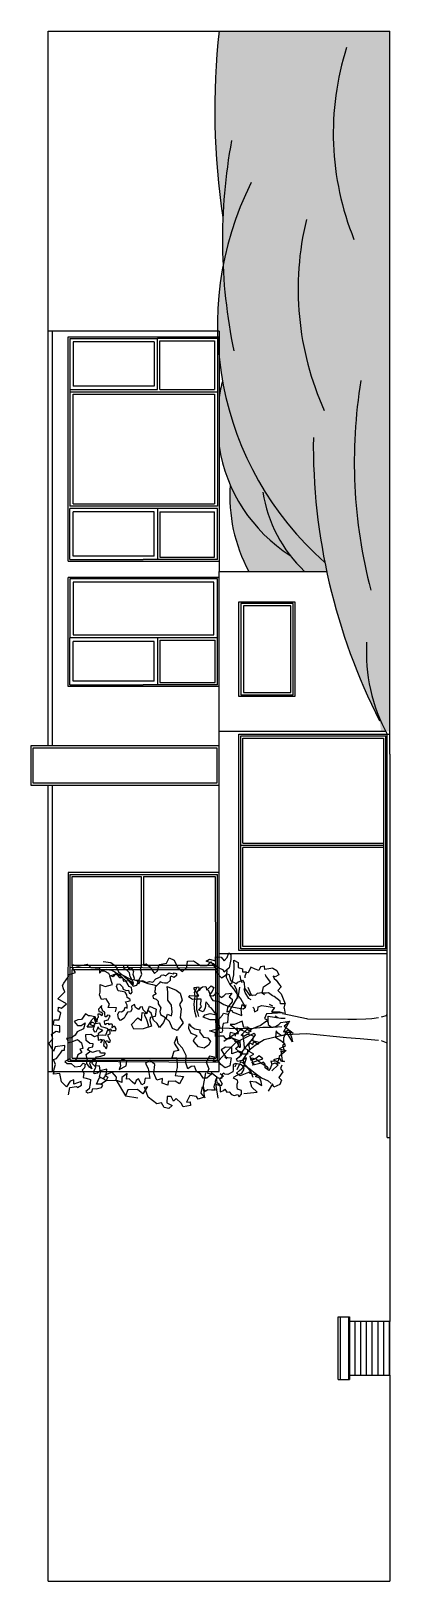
# Model space of a CAD drawing. Header units: millimetres. Extents: x 6031 to 12008, y 2 to 5193.
# Drawn here: x 11378 to 12008, y 2 to 2723 of the extents above; entities that cross this region are included whole.
import ezdxf

# ---------------------------------------------------------------- set-up
doc = ezdxf.new("R2010")
doc.units = ezdxf.units.MM
for name, color, linetype in [('A-FLOOR-STRS', 3, 'Continuous'), ('A-FURN', 9, 'Continuous'), ('A-GLAZ-FULL', 4, 'Continuous'), ('A-WALL-FULL-EXTR', 1, 'Continuous'), ('ALBERO_PRUNUS', 6, 'Continuous')]:
    doc.layers.add(name, color=color, linetype=linetype)
doc.layers.add('muro', color=8, linetype='Continuous', transparency=0.5)

msp = doc.modelspace()

# ---------------------------------------------------------------- hatches: boundary and pattern name
at = {"layer": 'muro', "ltscale": 0.1, "transparency": 33554534}
h = msp.add_hatch(dxfattribs=at)
h.set_pattern_fill('AR-CONC', color=256, scale=0.22)
h.paths.add_polyline_path([(11727.905, 1926.092, 0.14266817), (11760.217, 1774.557), (11858.183, 1774.557, -0.03797865), (11833.065, 1802.477, -0.14883832)], flags=17)
h.paths.add_polyline_path([(11714.198, 2108.472, 0.02630535), (11708.183, 2079.797), (11708.183, 1994.217, 0.21477267), (11833.065, 1802.477, 0.03797865), (11858.183, 1774.557), (11897.013, 1774.557, -0.00379285), (11893.762, 1790.399, -0.16928196)])
h.paths.add_polyline_path([(12008.183, 2722.997), (11708.183, 2722.997, 0.06511676), (11714.891, 2395.37, 0.02204655), (11715.181, 2310.865, 0.05214192), (11705.489, 2195.856), (11708.183, 2195.856), (11708.183, 2151.286, 0.18939328), (11893.762, 1790.399, 0.00379285), (11897.013, 1774.557), (12008.183, 1774.557)])
h.paths.add_polyline_path([(12008.183, 1774.557), (11897.013, 1774.557, 0.06553694), (11990.027, 1512.321, -0.00113927), (11992.753, 1493.627), (12008.183, 1493.627)])

# ---------------------------------------------------------------- linework, layer by layer
at = {"layer": 'A-FLOOR-STRS', "ltscale": 0.1}
for p, q in [((12003.183, 781.053), (12003.183, 1488.74)), ((12003.183, 1488.74), (12008.183, 1488.74)), ((12003.183, 781.053), (12008.183, 781.053))]:
    msp.add_line(p, q, dxfattribs=at)
at = {"layer": 'A-FURN', "ltscale": 0.1}
for p, q in [((11408.183, 2722.997), (12008.183, 2722.997)), ((11408.183, 2195.856), (11408.183, 2722.997)), ((12008.183, 1774.557), (12008.183, 2722.997)), ((12008.183, 1453.627), (12008.183, 1774.557)), ((12008.183, 1453.627), (12008.183, 457.833)), ((11408.183, 2.432), (11408.183, 896.874)), ((12008.183, 363.833), (12008.183, 457.833)), ((12008.183, 363.833), (12008.183, 2.432)), ((11408.183, 2.432), (12008.183, 2.432))]:
    msp.add_line(p, q, dxfattribs=at)
at = {"layer": 'A-GLAZ-FULL', "ltscale": 0.1}
for p, q in [((11446.183, 2183.436), (11600.183, 2183.436)), ((11446.183, 2183.436), (11446.183, 2086.348)), ((11452.183, 2177.436), (11452.183, 2099.848)), ((11594.183, 2177.436), (11452.183, 2177.436)), ((11594.183, 2177.436), (11594.183, 2099.848)), ((11705.183, 2183.436), (11600.183, 2183.436)), ((11600.183, 2093.848), (11600.183, 2183.436)), ((11604.183, 2093.848), (11604.183, 2179.436)), ((11604.183, 2179.436), (11700.183, 2179.436)), ((11700.183, 2179.436), (11700.183, 2093.848)), ((11705.183, 2183.436), (11705.183, 2086.348)), ((11594.183, 2099.848), (11452.183, 2099.848)), ((11446.183, 2093.848), (11600.183, 2093.848)), ((11705.183, 2089.348), (11446.183, 2089.348)), ((11446.183, 2086.348), (11446.183, 1889.248)), ((11452.183, 2085.348), (11700.183, 2085.348)), ((11452.183, 1893.248), (11452.183, 2085.348)), ((11604.183, 2093.848), (11700.183, 2093.848)), ((11700.183, 2085.348), (11700.183, 1893.248)), ((11705.183, 2086.348), (11705.183, 1889.248)), ((11705.183, 1889.248), (11446.183, 1889.248)), ((11446.183, 1795.248), (11446.183, 1884.748)), ((11600.183, 1884.748), (11446.183, 1884.748)), ((11452.183, 1893.248), (11700.183, 1893.248)), ((11594.183, 1878.748), (11452.183, 1878.748)), ((11452.183, 1801.248), (11452.183, 1878.748)), ((11594.183, 1801.248), (11594.183, 1878.748)), ((11705.183, 1884.748), (11600.183, 1884.748)), ((11600.183, 1884.748), (11600.183, 1795.248)), ((11604.183, 1878.748), (11604.183, 1799.248)), ((11604.183, 1878.748), (11700.183, 1878.748)), ((11700.183, 1799.248), (11700.183, 1878.748)), ((11705.183, 1795.248), (11705.183, 1884.748)), ((11594.183, 1801.248), (11452.183, 1801.248)), ((11604.183, 1799.248), (11700.183, 1799.248)), ((11446.183, 1795.248), (11575.183, 1795.248)), ((11705.183, 1795.248), (11575.183, 1795.248)), ((11446.183, 1761.504), (11446.183, 1657.651)), ((11705.183, 1761.504), (11446.183, 1761.504)), ((11452.183, 1755.504), (11452.183, 1662.994)), ((11699.183, 1755.504), (11452.183, 1755.504)), ((11699.183, 1663.182), (11699.183, 1755.504)), ((11705.183, 1657.651), (11705.183, 1761.504)), ((11746.183, 1718.127), (11746.183, 1558.127)), ((11838.183, 1718.127), (11746.183, 1718.127)), ((11834.183, 1714.127), (11751.183, 1714.127)), ((11751.183, 1714.127), (11751.183, 1562.127)), ((11834.183, 1562.127), (11834.183, 1714.127)), ((11838.183, 1558.127), (11838.183, 1718.127)), ((11452.183, 1662.996), (11699.183, 1663.182)), ((11705.183, 1657.651), (11446.183, 1657.651)), ((11446.183, 1575.651), (11446.183, 1657.651)), ((11594.183, 1651.651), (11452.183, 1651.651)), ((11452.183, 1581.651), (11452.183, 1651.651)), ((11594.183, 1581.651), (11594.183, 1651.651)), ((11600.183, 1657.651), (11600.183, 1575.651)), ((11604.183, 1653.651), (11604.183, 1579.651)), ((11604.183, 1653.651), (11701.183, 1653.651)), ((11701.183, 1579.651), (11701.183, 1653.651)), ((11705.183, 1575.651), (11705.183, 1657.651)), ((11594.183, 1581.651), (11452.183, 1581.651)), ((11604.183, 1579.651), (11701.183, 1579.651)), ((11446.183, 1575.651), (11575.183, 1575.651)), ((11705.183, 1575.651), (11575.183, 1575.651)), ((11746.183, 1558.127), (11838.183, 1558.127)), ((11751.183, 1562.127), (11834.183, 1562.127)), ((11746.183, 1485.628), (12000.683, 1485.635)), ((11746.183, 1111.986), (11746.183, 1485.628)), ((11750.183, 1481.628), (11996.683, 1481.635)), ((11750.183, 1297.751), (11750.183, 1481.628)), ((11996.683, 1481.635), (11996.683, 1115.993)), ((12000.683, 1111.993), (12000.683, 1485.635)), ((11378.183, 1398.746), (11378.183, 1468.924)), ((11378.183, 1468.924), (11708.183, 1468.924)), ((11382.183, 1402.746), (11382.183, 1464.924)), ((11382.183, 1464.924), (11704.183, 1464.924)), ((11704.183, 1464.924), (11704.183, 1402.746)), ((11708.183, 1398.746), (11378.183, 1398.746)), ((11704.183, 1402.746), (11382.183, 1402.746)), ((11746.183, 1293.75), (11996.683, 1293.805)), ((11750.183, 1297.751), (11996.683, 1297.751)), ((11750.183, 1115.986), (11750.183, 1289.801)), ((11996.683, 1289.801), (11750.183, 1289.801)), ((11446.18, 1242.753), (11446.18, 916.34)), ((11446.18, 1242.753), (11705.183, 1242.753)), ((11450.18, 1238.753), (11571.682, 1238.753)), ((11450.18, 1083.546), (11450.18, 1238.753)), ((11468.176, 1238.753), (11468.183, 1238.753)), ((11468.18, 1242.753), (11468.183, 1242.753)), ((11571.682, 1238.753), (11571.599, 1083.546)), ((11575.677, 1238.753), (11575.512, 1083.546)), ((11575.677, 1238.753), (11701.183, 1238.753)), ((11701.183, 1238.753), (11702.428, 920.34)), ((11705.183, 916.34), (11705.183, 1242.753)), ((11996.683, 1115.993), (11750.183, 1115.986)), ((12000.683, 1111.993), (11746.183, 1111.986)), ((11446.18, 1079.546), (11701.809, 1078.758)), ((11450.18, 1083.546), (11571.599, 1083.546)), ((11450.18, 920.34), (11450.18, 1075.546)), ((11450.18, 1075.546), (11701.821, 1075.546)), ((11575.512, 1083.546), (11701.79, 1083.546)), ((11446.18, 916.34), (11705.183, 916.34)), ((11450.18, 920.34), (11702.432, 920.34))]:
    msp.add_line(p, q, dxfattribs=at)
at = {"layer": 'A-WALL-FULL-EXTR', "ltscale": 0.1}
for p, q in [((11708.183, 2195.856), (11408.183, 2195.856)), ((11408.183, 1468.924), (11408.183, 2195.856)), ((11415.183, 2195.856), (11415.183, 1468.924)), ((11443.183, 1792.248), (11443.183, 2186.436)), ((11443.183, 2186.436), (11708.183, 2186.436)), ((11708.183, 2195.856), (11708.183, 1773.226)), ((11443.183, 1792.248), (11708.183, 1792.248)), ((11708.183, 1774.557), (11897.013, 1774.557)), ((11708.183, 896.874), (11708.183, 1774.557)), ((11708.183, 1763.499), (11443.183, 1763.546)), ((11443.183, 1572.651), (11443.183, 1763.546)), ((11743.183, 1721.127), (11841.183, 1721.127)), ((11743.183, 1555.127), (11743.183, 1721.127)), ((11841.183, 1721.127), (11841.183, 1555.127)), ((11708.183, 1572.651), (11443.183, 1572.651)), ((11841.183, 1555.127), (11743.183, 1555.127)), ((12000.795, 1493.627), (11708.183, 1493.627)), ((11743.183, 1488.627), (12003.183, 1488.627)), ((11743.183, 1108.986), (11743.183, 1488.627)), ((11408.183, 896.874), (11408.183, 1398.746)), ((11415.183, 1398.746), (11415.183, 896.874)), ((11443.183, 1245.753), (11442.819, 914.693)), ((11708.183, 1245.753), (11443.183, 1245.753)), ((11708.183, 1103.976), (11983.183, 1103.976)), ((12003.183, 1108.986), (11743.183, 1108.986)), ((11983.183, 1103.976), (12003.183, 1103.976)), ((11442.819, 914.837), (11708.183, 913.31)), ((11408.183, 896.874), (11708.183, 896.874))]:
    msp.add_line(p, q, dxfattribs=at)
at = {"layer": 'ALBERO_PRUNUS', "ltscale": 0.1}
for p, q in [((11917.183, 355.833), (11917.183, 465.833)), ((11917.183, 465.833), (11937.183, 465.833)), ((11921.183, 355.833), (11921.183, 465.833)), ((11936.183, 355.833), (11936.183, 465.833)), ((11937.183, 465.833), (11937.183, 355.833)), ((12008.183, 457.833), (11937.183, 457.833)), ((11947.183, 363.833), (11947.183, 457.833)), ((11957.183, 363.833), (11957.183, 457.833)), ((11967.183, 363.833), (11967.183, 457.833)), ((11977.183, 363.833), (11977.183, 457.833)), ((11987.183, 363.833), (11987.183, 457.833)), ((11997.183, 363.833), (11997.183, 457.833)), ((12007.183, 363.833), (12007.183, 457.833)), ((11917.183, 355.833), (11937.183, 355.833)), ((11937.183, 363.833), (12008.183, 363.833))]:
    msp.add_line(p, q, dxfattribs=at)
at = {"layer": 'muro'}
for p, q in [((11435.973, 1051.794), (11443.884, 1063.724)), ((11443.28, 1066.79), (11445.814, 1066.842)), ((11443.884, 1063.724), (11443.28, 1066.79)), ((11445.814, 1066.842), (11456.247, 1070.313)), ((11451.006, 1078.898), (11450.352, 1084.498)), ((11450.352, 1084.498), (11461.092, 1081.638)), ((11456.247, 1070.313), (11451.006, 1078.898)), ((11461.092, 1081.638), (11476.778, 1085.034)), ((11476.778, 1085.034), (11483.054, 1079.005)), ((11483.054, 1079.005), (11498.103, 1078.043)), ((11498.103, 1078.043), (11498.098, 1069.17)), ((11498.098, 1069.17), (11503.359, 1074.647)), ((11431.329, 1030.333), (11437.539, 1036.797)), ((11433.695, 1047.945), (11435.973, 1051.794)), ((11435.088, 1041.636), (11433.695, 1047.945)), ((11437.539, 1036.797), (11435.088, 1041.636)), ((11425.298, 1024.054), (11431.329, 1030.333)), ((11440.497, 1015.49), (11425.298, 1024.054)), ((11425.722, 1002.696), (11426.31, 1009.588)), ((11426.31, 1009.588), (11431.776, 1007.889)), ((11431.776, 1007.889), (11440.497, 1015.49)), ((11417.502, 978.989), (11418.6, 987.522)), ((11418.6, 987.522), (11427.842, 987.166)), ((11430.309, 999.711), (11425.722, 1002.696)), ((11427.842, 987.166), (11430.309, 999.711)), ((11780.461, 977.158), (11791.611, 985.513)), ((11791.611, 985.513), (11794.399, 982.728)), ((11794.399, 982.728), (11794.399, 993.868)), ((11794.399, 993.868), (11816.7, 990.155)), ((11816.7, 990.155), (11824.134, 990.155)), ((11829.709, 981.8), (11822.276, 976.23)), ((11825.063, 983.657), (11829.709, 981.8)), ((11409.462, 946.233), (11416.735, 953.804)), ((11414.029, 962.441), (11422.616, 967.685)), ((11416.735, 953.804), (11414.029, 962.441)), ((11418.241, 978.28), (11417.502, 978.989)), ((11428.775, 976.683), (11418.241, 978.28)), ((11422.616, 967.685), (11428.998, 965.461)), ((11428.998, 965.461), (11428.775, 976.683)), ((11736.986, 958.85), (11737.717, 963.233)), ((11737.717, 963.233), (11742.363, 963.233)), ((11742.363, 963.233), (11739.575, 973.445)), ((11739.575, 973.445), (11746.08, 970.66)), ((11746.08, 970.66), (11753.514, 966.947)), ((11753.514, 966.947), (11760.947, 963.233)), ((11760.947, 966.947), (11765.593, 971.588)), ((11760.947, 963.233), (11760.947, 966.947)), ((11765.593, 971.588), (11776.744, 976.23)), ((11776.744, 976.23), (11780.461, 977.158)), ((11808.337, 967.875), (11807.408, 956.735)), ((11807.408, 956.735), (11818.559, 950.237)), ((11811.125, 964.162), (11808.337, 967.875)), ((11817.629, 959.52), (11811.125, 964.162)), ((11824.134, 960.449), (11817.629, 959.52)), ((11822.276, 976.23), (11838.072, 964.162)), ((11838.072, 964.162), (11824.134, 966.018)), ((11824.134, 966.018), (11824.134, 960.449)), ((11417.714, 931.914), (11409.462, 946.233)), ((11420.629, 940.121), (11417.714, 931.914)), ((11437.607, 942.277), (11420.629, 940.121)), ((11423.026, 919.709), (11429.902, 929.083)), ((11429.902, 929.083), (11433.421, 934.224)), ((11433.421, 934.224), (11437.041, 934.298)), ((11437.041, 934.298), (11437.607, 942.277)), ((11743.292, 947.452), (11735.316, 949.444)), ((11736.788, 937.24), (11742.363, 940.954)), ((11742.363, 932.599), (11736.788, 937.24)), ((11738.646, 918.674), (11747.009, 925.172)), ((11742.363, 940.954), (11743.292, 947.452)), ((11749.797, 929.814), (11742.363, 932.599)), ((11747.009, 925.172), (11749.797, 929.814)), ((11824.134, 940.954), (11813.913, 936.312)), ((11813.913, 936.312), (11825.992, 933.527)), ((11825.992, 933.527), (11813.913, 923.315)), ((11818.559, 950.237), (11823.205, 945.595)), ((11823.205, 945.595), (11824.134, 940.954)), ((11417.419, 892.071), (11419.042, 901.52)), ((11417.455, 917.604), (11423.026, 919.709)), ((11421.432, 908.812), (11417.455, 917.604)), ((11419.042, 901.52), (11421.432, 908.812)), ((11740.504, 914.032), (11738.646, 918.674)), ((11738.646, 893.609), (11744.221, 898.25)), ((11748.867, 915.889), (11740.504, 914.032)), ((11744.221, 898.25), (11751.655, 904.749)), ((11756.301, 920.53), (11748.867, 915.889)), ((11751.655, 904.749), (11756.301, 920.53)), ((11802.762, 914.032), (11799.045, 914.96)), ((11799.045, 914.96), (11800.904, 909.39)), ((11812.054, 908.462), (11800.724, 897.621)), ((11800.904, 909.39), (11806.479, 912.175)), ((11812.054, 914.96), (11802.762, 914.032)), ((11806.479, 912.175), (11812.054, 908.462)), ((11813.913, 923.315), (11812.054, 914.96)), ((11818.559, 907.534), (11815.771, 901.964)), ((11815.771, 901.964), (11820.417, 896.394)), ((11428.62, 893.385), (11417.419, 892.071)), ((11431.449, 878.594), (11428.62, 893.385)), ((11440.31, 870.083), (11431.449, 878.594)), ((11446.823, 879.45), (11440.31, 870.083)), ((11453.289, 882.116), (11446.823, 879.45)), ((11453.44, 874.514), (11453.289, 882.116)), ((11466.385, 879.122), (11453.44, 874.514)), ((11459.716, 868.484), (11467.062, 872.436)), ((11467.062, 872.436), (11466.385, 879.122)), ((11745.151, 888.967), (11738.646, 893.609)), ((11762.806, 896.394), (11745.151, 888.967)), ((11761.876, 893.609), (11762.806, 896.394)), ((11775.815, 889.895), (11761.876, 893.609)), ((11765.593, 869.472), (11762.806, 879.684)), ((11762.806, 879.684), (11773.027, 878.755)), ((11772.098, 888.039), (11775.815, 889.895)), ((11779.532, 885.254), (11772.098, 888.039)), ((11773.027, 878.755), (11783.248, 872.257)), ((11782.319, 878.755), (11779.532, 885.254)), ((11783.248, 872.257), (11782.319, 878.755)), ((11801.833, 875.042), (11794.399, 862.045)), ((11804.62, 869.472), (11801.833, 875.042)), ((11814.842, 874.114), (11804.62, 869.472)), ((11820.417, 896.394), (11812.983, 886.182)), ((11812.983, 886.182), (11817.629, 881.54)), ((11817.629, 881.54), (11814.842, 874.114)), ((11444.195, 855.915), (11446.299, 868.452)), ((11446.299, 868.452), (11458.209, 870.504)), ((11458.209, 870.504), (11458.209, 870.504)), ((11458.209, 870.504), (11459.716, 868.484)), ((11751.655, 858.332), (11774.885, 860.189)), ((11774.885, 860.189), (11765.593, 869.472))]:
    msp.add_line(p, q, dxfattribs=at)
at = {"layer": 'muro', "ltscale": 0.1}
for p, q in [((11741.694, 1087.864), (11741.694, 1079.252)), ((11741.694, 1079.252), (11749.594, 1077.145)), ((11749.594, 1077.145), (11749.594, 1071.922)), ((11749.594, 1071.922), (11755.95, 1071.922)), ((11755.95, 1071.922), (11755.827, 1070.429)), ((11759.474, 1070.13), (11756.103, 1070.406)), ((11763.723, 1079.938), (11759.474, 1070.13)), ((11771.559, 1076.543), (11763.723, 1079.938)), ((11778.13, 1073.696), (11771.559, 1076.543)), ((11781.117, 1080.591), (11778.13, 1073.696)), ((11787.714, 1081.533), (11781.117, 1080.591)), ((11788.512, 1075.94), (11787.714, 1081.533)), ((11802.556, 1077.945), (11788.512, 1075.94)), ((11788.512, 1075.94), (11788.512, 1075.94)), ((11822.706, 1007.949), (11824.46, 1015.484)), ((11822.706, 1007.949), (11824.46, 997.436)), ((11418.231, 896.874), (11417.419, 892.071)), ((11499.933, 874.252), (11509.916, 880.918)), ((11504.416, 872.502), (11499.933, 874.252)), ((11501.804, 868.845), (11504.416, 872.502)), ((11509.916, 880.918), (11527.654, 881.278)), ((11527.654, 881.278), (11544.002, 853.794)), ((11477.681, 859.382), (11484.929, 861.293)), ((11484.929, 861.293), (11486.584, 866.772)), ((11486.584, 866.772), (11492.419, 866.43)), ((11492.419, 866.43), (11501.804, 868.845))]:
    msp.add_line(p, q, dxfattribs=at)
at = {"layer": 'muro'}
for points in [[(11526.451, 1001.267), (11528.481, 1008.229), (11513.307, 1009.279), (11516.091, 1014.957), (11510.374, 1024.062), (11501.745, 1022.875), (11498.418, 1031.063), (11499.548, 1036.004), (11499.495, 1049.572), (11508.269, 1045.712), (11521.235, 1049.622), (11516.24, 1064.319), (11529.665, 1069.424), (11538.826, 1061.576), (11540.575, 1055.42), (11549.204, 1056.607), (11557.665, 1046.504), (11563.822, 1048.255), (11566.471, 1054.15), (11572.66, 1067.407), (11570.417, 1076.275), (11572.763, 1084.096), (11580.333, 1085.524), (11586.722, 1080.166), (11594.859, 1068.652), (11600.387, 1073.332), (11602.89, 1084.274), (11615.75, 1086.909), (11620.481, 1096.228), (11629.255, 1092.367), (11635.769, 1078.624), (11643.761, 1072.157), (11651.916, 1079.394), (11653.007, 1090.658), (11663.456, 1090.872), (11675.74, 1082.868), (11687.247, 1082.841), (11693.885, 1089.125), (11705.749, 1073.603), (11703.121, 1071.046), (11712.368, 1061.135), (11716.922, 1063.995), (11722.369, 1068.322), (11725.249, 1067.108), (11725.657, 1066.458), (11728.011, 1056.45), (11738.933, 1050.614), (11741.207, 1053.251), (11749.342, 1057.15), (11752.201, 1052.598), (11753.142, 1042.913), (11762.233, 1029.881), (11764.618, 1031.379), (11772.137, 1030.962), (11775.416, 1033.928), (11782.849, 1035.573), (11787.967, 1032.134)], [(11504.604, 1090.061), (11518.568, 1088.141), (11527.06, 1081.685), (11531.591, 1071.903), (11538.332, 1066.629), (11554.087, 1058.471), (11565.781, 1057.209), (11574.008, 1054.694), (11583.041, 1051.033), (11591.249, 1049.294), (11597.902, 1047.517), (11598.67, 1047.068)], [(11689.242, 1039.913), (11691.157, 1033.914), (11694.479, 1025.444), (11697.305, 1021.239), (11707.844, 1019.559), (11716.605, 1014.541), (11724.376, 1011.42), (11739.994, 1008.701), (11750.543, 1006.633), (11754.738, 1009.848), (11746.21, 1024.407), (11740.984, 1031.274), (11734.107, 1041.987), (11726.909, 1049.971), (11731.115, 1052.798), (11733.882, 1066.473), (11734.658, 1082.043), (11734.017, 1092.135), (11741.694, 1087.864)], [(11726.909, 1049.971), (11721.237, 1061.789), (11722.369, 1074.179)], [(11748.661, 1052.132), (11746.529, 1058.237), (11745.212, 1065.077)], [(11756.103, 1070.406), (11755.95, 1070.136), (11753.376, 1064.24), (11753.589, 1061.317)], [(11802.556, 1077.945), (11809.607, 1074.024), (11813.32, 1066.59), (11806.822, 1062.874), (11803.109, 1063.803), (11804.965, 1060.086), (11808.679, 1057.298), (11814.249, 1048.935), (11817.034, 1045.218), (11811.464, 1038.714), (11817.034, 1033.139), (11824.46, 1015.484), (11816.105, 1015.484), (11815.177, 1020.13), (11804.965, 1028.493), (11802.18, 1029.422), (11794.754, 1034.997), (11791.04, 1034.068), (11783.614, 1034.068), (11786.399, 1045.218), (11798.467, 1053.581), (11793.825, 1060.086), (11790.112, 1064.732), (11789.793, 1066.97)], [(11814.97, 911.428), (11804.741, 910.499), (11801.028, 909.57), (11798.243, 903.065), (11795.458, 898.419), (11788.96, 903.065), (11788.96, 909.57), (11786.175, 913.286), (11779.676, 910.499), (11770.393, 908.64), (11765.751, 912.357), (11785.246, 918.862), (11778.748, 924.437), (11772.25, 918.862), (11764.823, 916.074), (11762.966, 923.508), (11769.465, 927.225), (11761.11, 931.871), (11762.038, 936.517), (11760.181, 943.021), (11762.038, 946.738), (11767.608, 943.951), (11769.465, 949.526), (11776.891, 944.88), (11778.748, 947.667), (11766.68, 950.455), (11769.465, 957.889), (11764.823, 960.676), (11757.396, 961.606), (11751.826, 957.889), (11747.185, 960.676), (11757.396, 970.898), (11764.823, 967.181), (11762.038, 971.827), (11757.396, 974.615), (11751.826, 973.686), (11749.041, 984.836), (11735.116, 979.261), (11727.69, 979.261), (11734.188, 974.615), (11742.543, 966.252), (11736.973, 962.535), (11727.69, 965.323), (11726.761, 958.818), (11730.475, 956.03), (11744.4, 950.455), (11745.328, 941.163), (11744.4, 938.375), (11739.758, 947.667), (11731.403, 955.101), (11726.761, 954.172), (11720.263, 954.172), (11716.55, 958.818), (11710.052, 958.818), (11701.697, 957.889), (11701.697, 964.393), (11691.485, 968.11), (11710.052, 972.756), (11708.195, 978.332), (11702.625, 982.048), (11702.625, 987.624), (11692.413, 987.624), (11680.345, 992.27), (11684.058, 995.987), (11692.413, 998.774), (11703.553, 995.987), (11695.198, 1008.066), (11690.557, 1009.925), (11690.557, 1012.713), (11684.987, 1019.217), (11684.058, 1008.066), (11680.345, 1001.562), (11672.918, 1004.35), (11677.56, 1010.854), (11675.703, 1014.571), (11676.632, 1020.146), (11676.632, 1023.863), (11671.062, 1023.863), (11661.778, 1022.934), (11654.352, 1027.58), (11657.137, 1030.368), (11667.348, 1029.438), (11672.918, 1029.438), (11669.205, 1035.014), (11664.563, 1041.518), (11664.563, 1044.306), (11671.99, 1045.235), (11673.847, 1038.731), (11676.632, 1043.377), (11679.417, 1045.235), (11684.987, 1046.164), (11686.843, 1039.66), (11690.557, 1043.377), (11694.27, 1047.094), (11698.912, 1044.306), (11696.127, 1036.872), (11692.413, 1033.155), (11691.485, 1030.368), (11697.055, 1029.438), (11701.697, 1032.226), (11701.697, 1035.014), (11706.338, 1035.014), (11708.195, 1030.368), (11711.908, 1026.651), (11716.55, 1029.438), (11720.263, 1033.155), (11730.475, 1034.085), (11725.833, 1027.58), (11731.403, 1023.863), (11731.403, 1019.217), (11723.048, 1008.996), (11722.12, 1001.562), (11730.475, 1004.35), (11731.403, 1001.562), (11748.113, 995.057), (11747.185, 1006.208), (11749.041, 1014.571), (11754.611, 1008.996), (11755.606, 1013.475)], [(11668.536, 991.477), (11665.676, 1002.205), (11664.587, 1014.618), (11666.17, 1029.042), (11665.218, 1036.015), (11670.054, 1044.993)], [(11673.079, 1041.42), (11669.491, 1036.122), (11669.618, 1031.072), (11668.385, 1018.212), (11668.696, 1005.779), (11670.396, 999.99), (11672.217, 993.114)], [(11744.07, 1044.76), (11741.617, 1029.753), (11728.974, 1007.591), (11723.869, 995.127)], [(11740.981, 1024.693), (11739.164, 1039.699), (11735.012, 1048.076)], [(11764.833, 1022.258), (11760.585, 1024.767), (11754.106, 1035.102), (11752.022, 1041.857)], [(11758.592, 1044.621), (11763.887, 1032.625), (11766.939, 1029.308)], [(11767.675, 1009.559), (11769.465, 1008.066), (11770.393, 1001.562), (11775.963, 1004.35), (11776.891, 1009.925), (11783.39, 1012.713), (11805.67, 1008.996), (11800.1, 1001.562), (11814.025, 1001.562), (11820.523, 999.704), (11791.745, 997.845), (11788.031, 989.482), (11793.601, 986.695), (11794.53, 979.261), (11800.1, 974.615), (11807.526, 975.544), (11813.096, 979.261), (11816.81, 982.978), (11831.663, 984.836), (11821.451, 966.252), (11829.806, 969.039), (11832.591, 964.393), (11835.376, 956.96), (11837.233, 948.597), (11826.093, 967.181), (11821.451, 955.101), (11821.451, 947.667), (11822.38, 943.951), (11819.595, 942.092), (11821.451, 938.375), (11822.38, 930.012), (11816.81, 932.8), (11818.666, 915.145), (11823.308, 914.216), (11817.738, 914.216), (11814.953, 919.791), (11809.383, 918.862), (11803.76, 917.192), (11814.97, 911.428)], [(11796.013, 1014.868), (11802.03, 1012.045)], [(11444.401, 947.9), (11449.749, 948.929), (11459.645, 952.657), (11466.507, 946.968), (11469.387, 937.133), (11463.588, 935.635), (11467.221, 930.34), (11460.632, 926.142), (11458.016, 918.88), (11452.663, 914.246), (11444.993, 918.155), (11437.782, 914.404), (11441.456, 910.874), (11448.662, 911.021), (11455.152, 904.787), (11465.021, 905.984), (11469.514, 911.444), (11473.077, 909.675), (11472.282, 903.37), (11467.924, 898.834), (11471.166, 893.915), (11469.939, 886.221), (11474.948, 885.018), (11482.659, 882.874), (11481.883, 875.649), (11480.223, 866.566), (11474.494, 861.542), (11477.681, 859.382), (11484.929, 861.293), (11486.584, 866.772), (11492.419, 866.43), (11501.804, 868.845), (11504.416, 872.502), (11499.933, 874.252), (11493.178, 874.575), (11495.38, 879.528), (11498.312, 886.336), (11506.006, 885.112), (11509.951, 891.097), (11511.067, 900.553), (11506.639, 899.543), (11499.391, 897.632), (11495.093, 893.94), (11489.216, 892.517), (11488.677, 896.494), (11491.666, 904.301), (11485.162, 911.301), (11488.284, 916.273), (11493.15, 922.277), (11500.788, 923.812), (11507.883, 925.72), (11508.279, 928.949), (11500.231, 928.709), (11498.769, 932.821), (11492.876, 932.164), (11486.251, 929.806), (11477.568, 934.538), (11480.63, 938.665), (11486.429, 940.163), (11487.242, 945.548), (11481.407, 945.89), (11474.936, 951.203), (11474.347, 961.545), (11482.923, 962.179), (11489.674, 958.251), (11495.923, 960.219), (11503.189, 961.21), (11509.494, 960.417), (11512.05, 966.835), (11513.333, 971.769), (11508.321, 973.125), (11501.532, 975.134), (11498.722, 981.443), (11490.615, 980.358), (11485.749, 974.354), (11476.778, 974.248), (11482.885, 983.422), (11485.105, 987.455), (11489.914, 992.461), (11482.202, 994.605), (11479.067, 994.158), (11474.081, 998.045), (11466.995, 988.008), (11460.258, 987.411), (11454.027, 984.524), (11459.611, 977.505), (11466.367, 977.182), (11473.015, 982.225), (11470.547, 971.361), (11459.299, 966.225), (11455.804, 960.709), (11449.155, 955.665), (11440.206, 954.487), (11443.183, 949.812)], [(11577.891, 999.222), (11577.35, 995.681), (11581.041, 987.998), (11583.615, 978.344), (11582.991, 974.051)], [(11707.382, 976.309), (11706.148, 986.192), (11709.85, 990.516), (11714.17, 995.457), (11716.022, 999.164), (11724.044, 997.311), (11722.81, 981.868), (11715.404, 981.25), (11713.553, 972.603), (11714.17, 968.279), (11712.319, 964.573), (11708.616, 965.808), (11707.999, 971.985), (11708.616, 977.544)], [(11811.201, 990.658), (11806.594, 993.709)], [(11819.488, 998.673), (11820.34, 998.273), (11861.681, 989.867), (11863.599, 989.438), (11934.458, 988.351), (11934.458, 988.351), (11949.683, 988.514), (11965.603, 989.301), (11976.481, 989.574), (11988.183, 991.499)], [(11993.183, 992.585), (12002.007, 994.878), (12003.183, 998.166)], [(11749.121, 962.547), (11751.794, 946.486), (11752.151, 937.621), (11758.356, 935.211), (11757.975, 927.055), (11748.016, 927.034), (11741.584, 931.793), (11730.434, 927.945), (11730.765, 938.635), (11719.521, 939.494), (11711.643, 934.988), (11721.741, 918.896), (11718.603, 921.911), (11729.314, 920.498), (11727.054, 906.691), (11719.155, 903.271), (11711.43, 909.271), (11706.417, 915.507), (11698.659, 914.082), (11699.956, 921.713), (11691.594, 923.354), (11685.819, 913.278), (11690.401, 901.42), (11687.279, 894.476), (11694.932, 892.096), (11686.92, 885.234), (11680.588, 884.924), (11675.369, 892.424), (11668.405, 896.628), (11665.322, 905.981), (11658.99, 905.672), (11653.462, 901.395), (11649.995, 911.827), (11650.46, 924.874), (11644.055, 937.419), (11636.28, 945.953), (11634.232, 957.862), (11629.387, 946.537), (11637.795, 933.49), (11628.951, 932.043), (11625.554, 920.747), (11634.242, 920.923), (11634.588, 903.547), (11631.241, 889.718), (11645.58, 888.017), (11638.961, 874.845), (11631.443, 879.581), (11618.773, 879.324), (11618.363, 872.616), (11608.155, 876.031), (11608.898, 884.194), (11598.812, 881.454), (11593.677, 893.844), (11595.731, 908.915), (11586.892, 916.341), (11578.859, 910.565), (11583.922, 901.795), (11586.986, 884.293), (11578.646, 884.848), (11577.023, 875.399), (11572.715, 873.501), (11566.891, 884.066), (11562.612, 880.72), (11560.2, 874.514), (11555.77, 878.77), (11550.601, 883.736), (11545.718, 883.455), (11546.787, 893.436), (11537.512, 886.367), (11537.684, 877.679), (11527.654, 881.278), (11528.085, 886.9), (11520.488, 895.619), (11507.919, 890.294), (11513.243, 886.599), (11509.916, 880.918), (11498.195, 887.561), (11499.868, 894.476), (11498.353, 906.94), (11491.489, 906.076), (11493.666, 914.993), (11488.15, 919.227), (11480.699, 911.47), (11484.698, 901.592), (11480.962, 904.546), (11475.949, 910.782), (11476.734, 917.123), (11477.144, 916.701), (11475.185, 926.682), (11481.534, 932.011), (11481.534, 932.011), (11481.534, 932.011), (11481.534, 932.011), (11481.534, 932.011), (11481.534, 932.011), (11481.534, 932.011)], [(11818.593, 974.904), (11803.072, 973.738), (11785.19, 973.679), (11768.513, 972.095), (11744.814, 971.501), (11708.633, 972.539), (11702.942, 972.469)], [(11744.273, 921.503), (11747.428, 929.192), (11756.072, 941.071), (11766.649, 953.387), (11772.282, 961.304), (11769.116, 963.557), (11737.637, 947.607), (11722.835, 933.241), (11708.604, 916.609)], [(11716.616, 950.203), (11727.671, 957.465), (11740.696, 965.178), (11746.018, 969.976), (11750.197, 971.636)], [(11988.183, 951.269), (11974.89, 952.444), (11955.794, 954.298), (11931.973, 955.864), (11931.973, 955.864), (11862.243, 963.01), (11824.188, 961.28), (11787.483, 952.196), (11771.797, 942.085), (11759.977, 932.847), (11749.857, 917.821), (11753.228, 907.409), (11762.727, 900.649), (11771.45, 893.87), (11782.931, 885.604), (11794.344, 880.059), (11799.509, 875.852)], [(12003.183, 946.513), (12002.232, 947.297), (11993.183, 950.52)], [(12008.186, 942.392), (12008.183, 942.395)], [(11736.702, 904.927), (11736.755, 905.21), (11738.969, 909.929)], [(11744.406, 910.548), (11739.291, 899.913)], [(11767.844, 886.415), (11763.796, 896.557), (11757.754, 904.958), (11749.799, 912.146), (11745.875, 913.602), (11744.944, 911.666)], [(11795.097, 901.246), (11793.437, 904.389), (11781.606, 911.09), (11773.263, 918.267), (11765.055, 920.006), (11767.688, 908.02), (11768.323, 907.216)], [(11709.93, 893.222), (11715.732, 888.227), (11708.93, 883.369), (11713.665, 875.033), (11711.536, 870.834), (11700.335, 875.313), (11699.147, 870.012), (11701.216, 863.684), (11695.091, 864.167), (11687.946, 864.73), (11684.347, 861.418), (11678.846, 869.814), (11676.155, 858.467), (11681.796, 851.857), (11671.757, 848.282), (11668.527, 852.903), (11657.124, 854.83), (11650.779, 842.743), (11657.239, 843.261), (11658.267, 836.758), (11644.991, 834.466), (11641.902, 840.874), (11632.828, 849.552), (11628.068, 844.533), (11624.098, 852.809), (11617.148, 852.586), (11616.303, 841.864), (11625.658, 836.76), (11619.876, 831.821), (11612.046, 833.466), (11607.311, 841.802), (11599.199, 839.873), (11583.876, 851.799), (11577.149, 868.922), (11582.649, 870.286), (11574.457, 857.575), (11564.936, 865.269), (11547.989, 864.77), (11544.002, 853.794), (11565.741, 850.623)], [(11684.024, 849.765), (11682.722, 852.576), (11680.681, 871.962), (11684.927, 894.154)], [(11694.106, 894.93), (11704.4, 887.329), (11701.107, 879.083), (11706.111, 850.051)]]:
    msp.add_lwpolyline(points, dxfattribs=at)
for points in [[(11701.733, 1098.209), (11711.86, 1097.244), (11716.983, 1091.071), (11722.508, 1096.822), (11725.325, 1104.966), (11728.579, 1101.84), (11728.753, 1093.118), (11725.954, 1078.698), (11717.381, 1071.076), (11715.273, 1075.396), (11707.777, 1077.797), (11698.258, 1085.69), (11685.715, 1090.436), (11691.29, 1093.635), (11701.881, 1090.764)], [(11503.641, 1075.748), (11510.682, 1076.177), (11516.094, 1074.911), (11519.487, 1074.35), (11525.555, 1071.779), (11531.092, 1067.135), (11533.433, 1067.584), (11539.546, 1065.644), (11542.598, 1062.039), (11549.451, 1057.478), (11553.235, 1054.517), (11557.703, 1048.877), (11557.974, 1052.55), (11555.173, 1057.938), (11552.024, 1063.548), (11551.216, 1069.606), (11545.023, 1075.556), (11541.954, 1077.155), (11540.517, 1083.144), (11546.881, 1082.986), (11549.401, 1077.306), (11554.422, 1078.44), (11558.216, 1072.098), (11556.642, 1067.653), (11559.131, 1060.655), (11558.891, 1058.3), (11564.272, 1055.716), (11567.466, 1050.737), (11570.008, 1055.488), (11573.712, 1056.538), (11580.888, 1053.015), (11586.246, 1054.499), (11591.995, 1053.585), (11597.273, 1059.079), (11601.242, 1061.222), (11606.238, 1063.616), (11606.534, 1066.029), (11610.544, 1066.111), (11614.932, 1064.48), (11617.908, 1067.578), (11620.897, 1069.989), (11628.327, 1068.133), (11629.382, 1069.817), (11633.42, 1068.523), (11633.486, 1065.201), (11629.486, 1061.738), (11624.397, 1064.042), (11622.42, 1062.569), (11622.459, 1060.621), (11622.202, 1056.261), (11617.249, 1051.69), (11612.201, 1051.931), (11608.806, 1052.607), (11605.05, 1054.193), (11603.098, 1051.46), (11599.786, 1048.012), (11596.178, 1044.958), (11596.216, 1040.202), (11594.965, 1036.796), (11597.795, 1032.841), (11591.732, 1029.337), (11592.836, 1025.692), (11597.925, 1023.388), (11601.372, 1020.076), (11601.466, 1015.379), (11606.017, 1008.422), (11604.075, 1002.308), (11605.557, 996.951), (11614.372, 991.742), (11610.885, 982.617), (11603.95, 973.994), (11599.455, 981.009), (11593.262, 986.958), (11589.292, 999.314), (11582.539, 1004.564), (11581.285, 998.464), (11574.741, 1004.75), (11573.596, 1010.458), (11569.6, 1009.689), (11566.988, 1005.567), (11561.535, 1008.895), (11559.761, 1014.533), (11554.723, 1011.393), (11555.181, 1005.671), (11552.625, 1001.608), (11547.254, 1000.811), (11544.597, 996.058), (11541.732, 990.269), (11535.052, 986.121), (11531.872, 990.412), (11530.772, 996.751), (11532.669, 1002.234), (11537.043, 1001.292), (11541.744, 1004.081), (11543.349, 1009.844), (11546.713, 1007.849), (11546.956, 1012.897), (11544.142, 1018.973), (11549.221, 1020.05), (11552.516, 1021.492), (11551.496, 1023.821), (11547.024, 1026.768), (11546.594, 1031.115), (11543.178, 1035.745), (11538.397, 1036.966), (11531.259, 1038.541), (11528.476, 1045.934), (11530.108, 1050.323), (11533.781, 1050.054), (11538.923, 1045.115), (11539.69, 1041.119), (11545.116, 1039.166), (11549.463, 1039.598), (11550.257, 1034.227), (11553.663, 1032.978), (11555.615, 1035.711), (11555.198, 1039.37), (11554.418, 1044.054), (11550.03, 1045.684), (11548.589, 1048.979), (11544.781, 1056.008), (11538.602, 1061.27), (11534.255, 1060.838), (11530.78, 1065.524), (11525.37, 1066.675), (11522.406, 1063.004), (11516.632, 1065.18), (11514.896, 1068.869), (11507.019, 1073.065), (11503.359, 1072.647)], [(11632.69, 1039.571), (11639.715, 1034.075), (11643.684, 1021.707), (11638.836, 1014.054), (11641.536, 1006.661), (11640.039, 990.99), (11645.105, 982.368), (11634.732, 968.964), (11626.585, 971.991), (11621.339, 984.333), (11615.59, 989.855), (11617.886, 997.456), (11624.861, 994.512), (11626.014, 1000.707), (11624.489, 1013.231), (11618.147, 1021.827), (11618.393, 1036.196), (11616.918, 1046.167)], [(11496.56, 1006.313), (11497.246, 1002.193), (11500.676, 1001.507), (11503.42, 998.932), (11502.391, 994.468), (11498.79, 997.558), (11495.703, 997.558), (11496.046, 991.378), (11494.502, 989.662), (11493.988, 984.168), (11492.444, 987.43), (11490.901, 992.58), (11489.357, 992.408), (11489.357, 987.773), (11491.758, 981.422), (11490.729, 980.563), (11486.785, 982.623), (11484.555, 982.623), (11481.983, 980.563), (11483.183, 978.847), (11488.5, 976.787), (11490.386, 977.302), (11489.7, 976.615), (11487.814, 973.353), (11487.299, 971.293), (11488.157, 968.203), (11489.529, 966.487), (11492.959, 967.173), (11493.988, 969.062), (11495.188, 972.838), (11496.046, 975.07), (11496.732, 972.323), (11500.848, 970.95), (11502.391, 969.577), (11503.592, 968.032), (11498.961, 964.942), (11496.046, 962.538), (11495.531, 957.56), (11496.046, 955.843), (11496.217, 951.723), (11498.618, 952.41), (11501.534, 953.268), (11501.534, 950.522), (11501.019, 947.26), (11504.449, 952.41), (11505.821, 952.754), (11506.336, 950.865), (11505.478, 942.282), (11507.708, 940.394), (11509.251, 937.132), (11511.138, 938.162), (11511.652, 942.11), (11509.594, 947.432), (11509.766, 950.179), (11510.795, 950.522), (11512.338, 950.865), (11513.71, 948.119), (11516.283, 947.947), (11517.655, 949.835), (11515.082, 955.5), (11514.053, 957.388), (11513.539, 958.418), (11513.882, 961.68), (11515.597, 962.367), (11516.969, 962.71), (11516.969, 966.83), (11514.739, 968.547), (11514.396, 969.748), (11518.169, 971.808), (11518.684, 968.032), (11521.943, 968.718), (11527.259, 968.718), (11527.774, 971.808), (11525.716, 974.555), (11523.829, 976.272), (11520.57, 973.353), (11521.256, 979.19), (11519.884, 980.048), (11516.111, 980.048), (11515.425, 977.988), (11514.053, 980.907), (11510.795, 980.563), (11508.051, 978.847), (11507.365, 983.482), (11507.193, 985.37), (11511.481, 986.572), (11513.882, 987.258), (11515.94, 991.893), (11517.312, 993.782), (11515.94, 995.155), (11512.681, 995.498), (11509.937, 992.923), (11508.565, 992.408), (11507.536, 997.558), (11507.708, 1000.133), (11507.193, 1000.992), (11504.278, 1002.708), (11501.877, 1008.888), (11502.391, 1012.493)], [(11586.326, 1011.104), (11597.593, 1006.332), (11595.941, 993.105), (11587.245, 991.652), (11586.717, 986.108), (11589.468, 976.163), (11575.197, 971.511), (11558.927, 971.074), (11554.403, 979.175), (11565.453, 990.678), (11572.348, 986.349), (11573.35, 1000.201), (11581.471, 998.451)], [(11655.552, 980.296), (11658.723, 975.998), (11665.619, 971.669), (11675.12, 970.053), (11673.92, 966.198), (11680.913, 956.977), (11688.487, 955.96), (11692.985, 949.135), (11689.388, 942.785), (11681.936, 937.633), (11671.888, 939.983), (11664.27, 948.553), (11663.593, 950.454), (11665.315, 954.852), (11669.589, 959.301), (11658.973, 963.448), (11654.971, 972.091)], [(11545.26, 906.755), (11546.255, 915.606), (11539.28, 918.55), (11534.356, 914.726), (11535.263, 906.552), (11532.729, 900.223)], [(11737.552, 910.758), (11732.893, 909.204), (11732.893, 906.094), (11732.893, 899.875), (11732.116, 895.989), (11723.573, 891.324), (11718.137, 892.102), (11716.584, 893.657), (11713.477, 891.324), (11712.701, 886.66), (11712.701, 884.328), (11708.041, 885.106), (11703.381, 885.106), (11704.158, 878.109), (11708.041, 875), (11709.594, 872.668), (11710.371, 866.449), (11710.371, 861.008), (11716.584, 863.34), (11718.137, 865.672), (11719.69, 864.117), (11722.02, 860.23), (11725.903, 861.008), (11729.786, 856.343), (11734.446, 854.789), (11741.435, 856.343), (11743.765, 852.457), (11747.648, 857.121), (11747.648, 863.34), (11740.659, 865.672), (11739.882, 869.558), (11739.882, 874.223), (11741.435, 878.109), (11740.659, 881.219), (11733.669, 885.106), (11734.446, 887.438), (11739.882, 890.547), (11748.425, 893.657), (11752.308, 900.653), (11749.978, 906.094), (11746.872, 908.426)]]:
    msp.add_lwpolyline(points, close=True, dxfattribs=at)
at = {"layer": 'muro', "ltscale": 0.1}
for centre, radius, start, end in [((12964.049, 2584.826), 1263.444, 173.721513, 188.624136), ((12404.714, 2543.552), 496.048, 162.327928, 202.067362), ((12672.826, 2356.406), 958.728, 169.522996, 191.739827), ((12260.258, 2207.021), 554.881, 153.23349, 228.662393), ((12361.907, 2269.934), 514.99, 166.301507, 204.40516), ((11983.519, 2037.007), 278.641, 164.871312, 171.166334), ((12828.867, 1966.556), 883.396, 170.688692, 194.743455), ((11983.519, 2037.007), 278.641, 188.833666, 237.319385), ((12939.559, 1996.73), 1065.957, 179.30485, 207.028644), ((12004.194, 1905.793), 277.034, 175.797984, 208.27595), ((12029.145, 1953.619), 247.57, 189.284467, 226.325845), ((12266.675, 1632.557), 299.989, 176.621258, 208.646691)]:
    msp.add_arc(centre, radius, start, end, dxfattribs=at)

doc.saveas('drawing.dxf')
